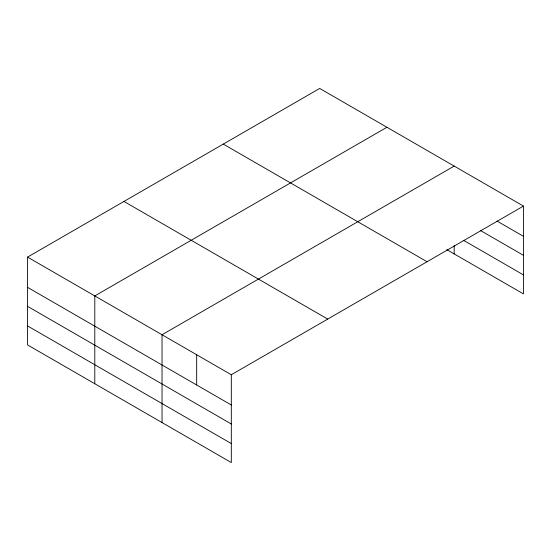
<?xml version="1.0" encoding="UTF-8"?>
<svg xmlns="http://www.w3.org/2000/svg" width="551" height="551" viewBox="0 0 551 551"><rect width="100%" height="100%" fill="white"/><g stroke="black" fill="none" stroke-linecap="round" stroke-linejoin="round"><path stroke-width="0.83" d="M27.55 257.103L231.31 374.742L231.31 462.558L27.55 344.919L27.55 257.103L319.69 88.442L523.45 206.081L523.45 293.897L446.778 249.631M386.926 127.26L94.793 295.928L94.793 383.744M454.169 166.085L162.035 334.746L162.035 422.562M231.31 374.742L523.45 206.081M496.919 221.006L523.45 236.324M480.706 230.642L523.45 255.32M463.749 240.429L523.45 274.894M223.279 144.1L427.046 261.739M123.954 201.446L327.721 319.084M27.55 287.346L231.31 404.985M27.55 306.342L231.31 423.988M27.55 325.923L231.31 443.562M454.169 245.636L454.169 253.901M196.673 354.748L196.673 384.991"/></g></svg>
